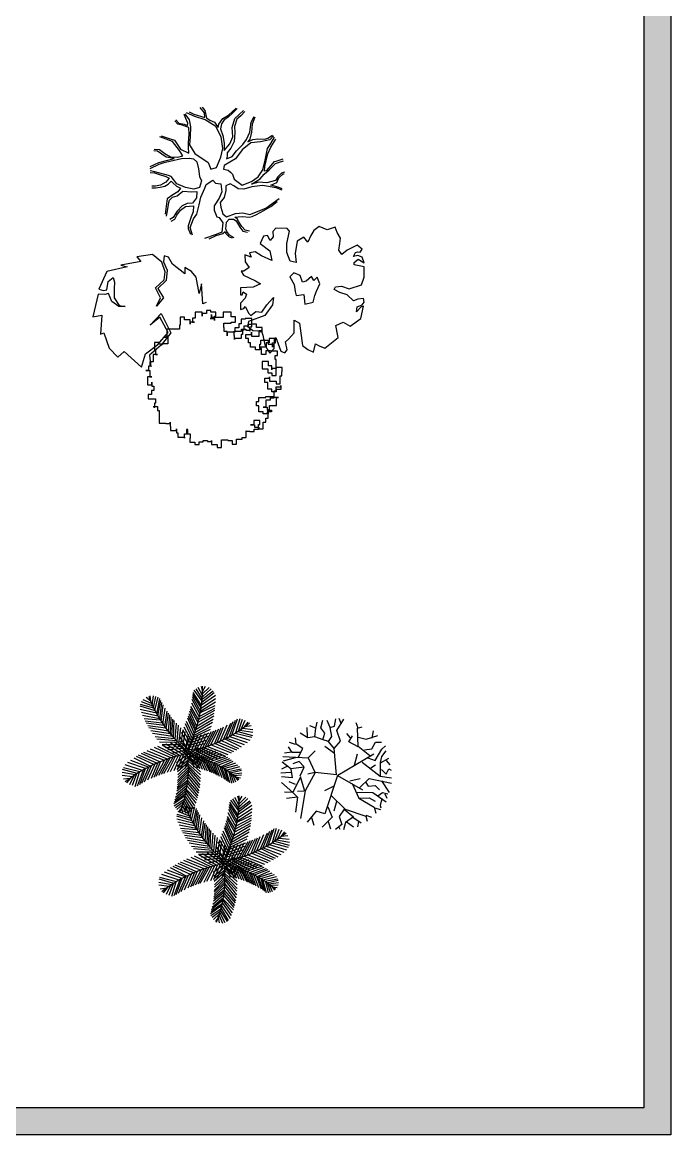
# Model space of a CAD drawing. Header units: inches. Extents: x 78 to 302, y -105 to 74.
# Drawn here: x 277.01 to 300.96, y -84.16 to -43.07 of the extents above; entities that cross this region are included whole.
import ezdxf

# ---------------------------------------------------------------- set-up
doc = ezdxf.new("R2010")
doc.units = ezdxf.units.IN
doc.header["$LTSCALE"] = 0.05
doc.header["$MEASUREMENT"] = 0
doc.layers.get('0').update_dxf_attribs({"color": 62})
doc.layers.add('rayas', color=7, linetype='Continuous')

# ---------------------------------------------------------------- blocks, each defined once
blk = doc.blocks.new('cg_t25')
for p, q in [((-0.0466, 0.0977), (-0.0634, 0.1056)), ((-0.0511, 0.1042), (-0.0598, 0.1113)), ((-0.0517, 0.1047), (-0.0532, 0.1167)), ((-0.0485, 0.1005), (-0.0461, 0.1192)), ((-0.0451, 0.0955), (-0.0408, 0.1196)), ((-0.0426, 0.0917), (-0.0351, 0.1186)), ((-0.0395, 0.0866), (-0.0317, 0.1172)), ((-0.0368, 0.082), (-0.0263, 0.114)), ((-0.0335, 0.0761), (-0.0221, 0.1088)), ((-0.0306, 0.0707), (-0.0182, 0.1035)), ((-0.0405, 0.0882), (-0.0668, 0.0961)), ((-0.0361, 0.0808), (-0.0659, 0.0914)), ((-0.0433, 0.0927), (-0.0649, 0.1007)), ((-0.0337, 0.0766), (-0.0635, 0.0876)), ((-0.0303, 0.0701), (-0.0611, 0.0836)), ((-0.0292, 0.0679), (-0.0141, 0.0975)), ((-0.026, 0.0611), (-0.0112, 0.0929)), ((-0.0234, 0.0554), (-0.0088, 0.089)), ((-0.021, 0.0498), (-0.0058, 0.0837)), ((0.0635, 0.0532), (0.0702, 0.0839)), ((0.0688, 0.0562), (0.0759, 0.086)), ((0.0731, 0.0585), (0.0817, 0.0859)), ((0.078, 0.0609), (0.0849, 0.0853)), ((0.0818, 0.0627), (0.0899, 0.0834)), ((-0.0278, 0.0651), (-0.0584, 0.0788)), ((-0.025, 0.059), (-0.055, 0.0724)), ((-0.0225, 0.0534), (-0.0517, 0.0657)), ((-0.0181, 0.0424), (-0.0034, 0.0792)), ((-0.0157, 0.0357), (-0.0003, 0.0729)), ((-0.0135, 0.0289), (0.0022, 0.0673)), ((0.0256, 0.0261), (0.0317, 0.0633)), ((0.0306, 0.0303), (0.0363, 0.0665)), ((0.0356, 0.0344), (0.0416, 0.0699)), ((0.0414, 0.0387), (0.0456, 0.0722)), ((0.0459, 0.042), (0.0505, 0.0749)), ((0.0506, 0.0452), (0.0542, 0.0768)), ((0.0563, 0.0489), (0.0586, 0.079)), ((0.0587, 0.0504), (0.0646, 0.0817)), ((0.0839, 0.0637), (0.1007, 0.0618)), ((0.0867, 0.065), (0.0938, 0.0806)), ((0.0906, 0.0666), (0.1007, 0.0679)), ((0.0912, 0.0667), (0.0981, 0.0753)), ((-0.0205, 0.0485), (-0.0496, 0.0609)), ((-0.0177, 0.0412), (-0.0479, 0.057)), ((-0.0157, 0.0357), (-0.046, 0.052)), ((-0.0143, 0.0313), (-0.0442, 0.0473)), ((-0.0127, 0.0261), (-0.0429, 0.0433)), ((-0.0119, 0.0235), (0.0054, 0.0594)), ((-0.0104, 0.0181), (0.0076, 0.0534)), ((-0.0092, 0.0134), (0.0101, 0.0456)), ((0.0106, 0.0118), (0.0105, 0.0458)), ((0.0149, 0.0162), (0.0153, 0.0502)), ((0.018, 0.0192), (0.0209, 0.0551)), ((0.0218, 0.0227), (0.0254, 0.0587)), ((0.0488, 0.044), (0.0784, 0.0401)), ((0.0539, 0.0474), (0.0841, 0.0434)), ((0.0582, 0.0501), (0.0884, 0.0459)), ((0.0639, 0.0534), (0.0922, 0.0478)), ((0.0677, 0.0556), (0.0959, 0.0497)), ((0.0747, 0.0592), (0.0988, 0.0528)), ((0.079, 0.0614), (0.0996, 0.0573)), ((-0.0945, 0.0058), (-0.1058, 0.0209)), ((-0.0903, 0.0046), (-0.1025, 0.0234)), ((-0.0834, 0.0029), (-0.0987, 0.0238)), ((-0.0796, 0.002), (-0.0951, 0.0228)), ((-0.0738, 0.0008), (-0.0914, 0.0218)), ((-0.0692, 0), (-0.087, 0.0208)), ((-0.0113, 0.0213), (-0.0407, 0.0364)), ((-0.0098, 0.0158), (-0.0393, 0.031)), ((-0.0086, 0.0109), (-0.0376, 0.0241)), ((-0.0077, 0.0068), (0.012, 0.0387)), ((-0.0066, 0.0016), (0.0139, 0.0303)), ((-0.0057, -0.0033), (0.0153, 0.023)), ((0.0008, 0.001), (-0.0054, 0.0281)), ((0.0042, 0.0049), (0.0005, 0.0352)), ((0.0073, 0.0082), (0.005, 0.0402)), ((0.0202, 0.0213), (0.0502, 0.0189)), ((0.0236, 0.0243), (0.0552, 0.0233)), ((0.0273, 0.0276), (0.0581, 0.0257)), ((0.0306, 0.0303), (0.0617, 0.0286)), ((0.0347, 0.0337), (0.0656, 0.0315)), ((0.0403, 0.038), (0.0687, 0.0337)), ((0.0442, 0.0408), (0.0727, 0.0364)), ((-0.1018, 0.0081), (-0.1159, 0.0018)), ((-0.1058, 0.0096), (-0.1156, 0.008)), ((-0.0971, 0.0066), (-0.115, -0.0024)), ((-0.1053, 0.0093), (-0.1129, 0.0145)), ((-0.0935, 0.0055), (-0.1129, -0.0066)), ((-0.0888, 0.0042), (-0.111, -0.009)), ((-0.0991, 0.0072), (-0.1092, 0.0186)), ((-0.0845, 0.0031), (-0.1072, -0.0125)), ((-0.0792, 0.0019), (-0.1022, -0.0145)), ((-0.0743, 0.0009), (-0.0971, -0.0164)), ((-0.0718, 0.0004), (-0.0915, -0.0183)), ((-0.0638, -0.0008), (-0.0813, 0.0196)), ((-0.0588, -0.0015), (-0.0752, 0.0186)), ((-0.0545, -0.0019), (-0.0709, 0.018)), ((-0.0482, -0.0024), (-0.0675, 0.0177)), ((-0.0434, -0.0027), (-0.0631, 0.0173)), ((-0.0396, -0.0028), (-0.059, 0.017)), ((-0.0351, -0.0029), (-0.0556, 0.0169)), ((-0.031, -0.0029), (-0.0496, 0.0168)), ((-0.0264, -0.0028), (-0.0451, 0.0168)), ((-0.0222, -0.0026), (-0.0393, 0.0171)), ((-0.0075, 0.006), (-0.0363, 0.0181)), ((-0.0063, -0.0001), (-0.0353, 0.0125)), ((-0.0181, -0.0023), (-0.0343, 0.0175)), ((-0.0051, -0.0069), (-0.034, 0.0038)), ((-0.013, -0.0019), (-0.0297, 0.018)), ((-0.0037, 0.006), (-0.025, -0.016)), ((-0.0028, 0.0005), (-0.0234, -0.0261)), ((-0.0075, -0.0012), (-0.0225, 0.019)), ((-0.0047, -0.0089), (0.0167, 0.0129)), ((-0.0034, 0.004), (0.0257, -0.0063)), ((0.0021, 0.0024), (0.0295, -0.0031)), ((0.0028, -0.0015), (0.0264, 0.0136)), ((0.0062, 0.0071), (0.0347, 0.0031)), ((0.0083, -0.0043), (0.0334, 0.0097)), ((0.0101, 0.0112), (0.0381, 0.0069)), ((0.0132, 0.0145), (0.042, 0.011)), ((0.0134, -0.0068), (0.038, 0.0074)), ((0.0165, 0.0177), (0.0466, 0.0155)), ((0.0176, -0.0087), (0.0431, 0.005)), ((0.0218, -0.0105), (0.049, 0.0024)), ((0.0265, -0.0125), (0.0537, 0.0005)), ((-0.0657, -0.0005), (-0.0872, -0.0195)), ((-0.0606, -0.0012), (-0.0836, -0.0205)), ((-0.0557, -0.0018), (-0.0787, -0.0216)), ((-0.0491, -0.0024), (-0.0746, -0.0224)), ((-0.0434, -0.0027), (-0.069, -0.0234)), ((-0.0375, -0.0029), (-0.064, -0.0241)), ((-0.0329, -0.0029), (-0.057, -0.0248)), ((-0.0283, -0.0028), (-0.0519, -0.0251)), ((-0.0244, -0.0027), (-0.0452, -0.0252)), ((-0.0188, -0.0024), (-0.0393, -0.0251)), ((-0.0116, -0.0193), (-0.0345, -0.0282)), ((-0.0105, -0.0155), (-0.0332, -0.0236)), ((-0.0145, -0.002), (-0.0323, -0.0247)), ((-0.0093, -0.0109), (-0.0322, -0.0194)), ((-0.0081, -0.0057), (-0.0309, -0.0127)), ((-0.0104, -0.0016), (-0.0262, -0.0241)), ((-0.0018, -0.0045), (-0.022, -0.0333)), ((-0.0006, -0.0097), (-0.0199, -0.0417)), ((-0.0058, -0.001), (-0.018, -0.0229)), ((0.001, -0.0163), (-0.018, -0.0486)), ((-0.0107, -0.0162), (0.0031, -0.0416)), ((-0.0096, -0.0122), (0.005, -0.0352)), ((-0.0087, -0.0084), (0.0063, -0.0296)), ((-0.0077, -0.0042), (0.0079, -0.0219)), ((-0.0021, -0.0027), (0.027, -0.0151)), ((-0.0008, -0.0088), (0.0281, -0.0206)), ((0.0003, -0.0137), (0.0294, -0.0267)), ((0.0011, -0.0006), (0.0051, -0.0281)), ((0.0016, -0.0186), (0.0312, -0.0335)), ((0.0057, -0.003), (0.0132, -0.0326)), ((0.0098, -0.0051), (0.0192, -0.0357)), ((0.0141, -0.0071), (0.0264, -0.0389)), ((0.0198, -0.0097), (0.0324, -0.0413)), ((0.0238, -0.0114), (0.0394, -0.0438)), ((0.0285, -0.0133), (0.0449, -0.0455)), ((0.0308, -0.0141), (0.0599, -0.0017)), ((0.0333, -0.0151), (0.0525, -0.0476)), ((0.0355, -0.0158), (0.0635, -0.0029)), ((0.0395, -0.0172), (0.0678, -0.0043)), ((0.0395, -0.0172), (0.0579, -0.0488)), ((0.0445, -0.0188), (0.0726, -0.0056)), ((0.0456, -0.0191), (0.0641, -0.0501)), ((0.0513, -0.0208), (0.0763, -0.0066)), ((0.056, -0.022), (0.081, -0.0077)), ((0.0614, -0.0233), (0.0876, -0.009)), ((0.0674, -0.0246), (0.0941, -0.0101)), ((0.0724, -0.0256), (0.099, -0.0107)), ((0.079, -0.0267), (0.1032, -0.0112)), ((0.0833, -0.0273), (0.1074, -0.0116)), ((0.0911, -0.0282), (0.1112, -0.0135)), ((0.0959, -0.0286), (0.1136, -0.0174)), ((-0.0181, -0.0381), (-0.0421, -0.0493)), ((-0.0168, -0.0348), (-0.0406, -0.0458)), ((-0.0154, -0.0308), (-0.0394, -0.0428)), ((-0.0141, -0.0272), (-0.0374, -0.0375)), ((-0.0127, -0.023), (-0.0361, -0.0335)), ((-0.0181, -0.0381), (-0.0078, -0.0674)), ((-0.0161, -0.033), (-0.0056, -0.0632)), ((0.0022, -0.0209), (-0.0154, -0.0564)), ((-0.0146, -0.0289), (-0.0028, -0.0573)), ((-0.0133, -0.0247), (-0.0009, -0.0527)), ((0.0038, -0.0263), (-0.0132, -0.0623)), ((-0.0121, -0.0212), (0.0013, -0.0468)), ((0.0055, -0.0317), (-0.0099, -0.0702)), ((0.0077, -0.0384), (-0.0073, -0.0758)), ((0.0031, -0.0241), (0.0327, -0.0388)), ((0.0046, -0.0289), (0.035, -0.0458)), ((0.0062, -0.0341), (0.0364, -0.0497)), ((0.0077, -0.0384), (0.0381, -0.0544)), ((0.0526, -0.0211), (0.0687, -0.0508)), ((0.058, -0.0225), (0.0742, -0.0516)), ((0.0635, -0.0238), (0.0784, -0.052)), ((0.0702, -0.0252), (0.0832, -0.0524)), ((0.073, -0.0257), (0.0898, -0.0527)), ((0.0785, -0.0266), (0.0959, -0.0528)), ((0.0845, -0.0274), (0.1019, -0.0527)), ((0.0893, -0.028), (0.1072, -0.0505)), ((0.0947, -0.0285), (0.1101, -0.0488)), ((0.0989, -0.0288), (0.114, -0.0452)), ((0.1013, -0.029), (0.1162, -0.0211)), ((0.1044, -0.0291), (0.1166, -0.0412)), ((0.1085, -0.0293), (0.1184, -0.0269)), ((0.1092, -0.0291), (0.1187, -0.0347)), ((-0.0287, -0.0603), (-0.0528, -0.0695)), ((-0.0262, -0.0557), (-0.05, -0.0648)), ((-0.0241, -0.0514), (-0.0472, -0.0597)), ((-0.0223, -0.0477), (-0.0453, -0.0561)), ((-0.0199, -0.0423), (-0.0439, -0.0532)), ((-0.0271, -0.0573), (-0.017, -0.0825)), ((-0.0249, -0.053), (-0.015, -0.0795)), ((-0.0228, -0.0488), (-0.0125, -0.0755)), ((-0.0203, -0.0431), (-0.0105, -0.0722)), ((0.0102, -0.0451), (-0.0042, -0.082)), ((0.0132, -0.0525), (-0.0017, -0.0865)), ((0.0156, -0.0581), (0.0013, -0.0918)), ((0.0098, -0.044), (0.0402, -0.0594)), ((0.0126, -0.0512), (0.0418, -0.0632)), ((0.0147, -0.056), (0.044, -0.068)), ((0.0172, -0.0616), (0.0474, -0.0748)), ((-0.0395, -0.0775), (-0.0601, -0.0825)), ((-0.0357, -0.072), (-0.0592, -0.079)), ((-0.0418, -0.0809), (-0.0588, -0.0862)), ((-0.0338, -0.0689), (-0.0572, -0.0761)), ((-0.0309, -0.064), (-0.0552, -0.0731)), ((-0.0413, -0.0801), (-0.0366, -0.1012)), ((-0.0386, -0.0763), (-0.0339, -0.1003)), ((-0.0363, -0.0729), (-0.0296, -0.098)), ((-0.0335, -0.0685), (-0.0262, -0.0942)), ((-0.0311, -0.0645), (-0.0229, -0.0903)), ((-0.0299, -0.0624), (-0.0195, -0.0858)), ((0.0182, -0.0638), (0.0038, -0.0957)), ((0.0215, -0.0705), (0.0067, -0.1002)), ((0.023, -0.0733), (0.0109, -0.1062)), ((0.0259, -0.0787), (0.0149, -0.1115)), ((0.0201, -0.0677), (0.0508, -0.0811)), ((0.0227, -0.0727), (0.0536, -0.0858)), ((0.0262, -0.0791), (0.056, -0.0898)), ((-0.0446, -0.0846), (-0.0579, -0.09)), ((-0.0484, -0.0895), (-0.0554, -0.0945)), ((-0.0488, -0.0898), (-0.0505, -0.099)), ((-0.0462, -0.0867), (-0.0451, -0.1012)), ((-0.0434, -0.083), (-0.0411, -0.1017)), ((0.0292, -0.0845), (0.0191, -0.1166)), ((0.032, -0.0891), (0.0245, -0.1198)), ((0.0352, -0.0941), (0.028, -0.1211)), ((0.0285, -0.0833), (0.0585, -0.0937)), ((0.033, -0.0907), (0.0594, -0.0983)), ((0.0378, -0.098), (0.0337, -0.1221)), ((0.0359, -0.0952), (0.0576, -0.103)), ((0.0392, -0.1001), (0.0561, -0.1078)), ((0.0412, -0.1029), (0.039, -0.1217)), ((0.0439, -0.1066), (0.0526, -0.1135)), ((0.0444, -0.1071), (0.046, -0.1191))]:
    blk.add_line(p, q)
for centre, radius, start, end in [((-0.2644, -0.0493), 0.2628, 8.5439, 38.2906), ((0.1829, -0.1538), 0.2389, 110.1895, 139.9362), ((-0.034, 0.2122), 0.2151, 248.0996, 277.8463), ((0.2555, 0.0492), 0.2628, 189.1509, 218.8976), ((-0.2064, 0.0381), 0.2031, 318.5391, 348.2858), ((0.1148, 0.2096), 0.2389, 241.292, 271.0387)]:
    blk.add_arc(centre, radius, start, end)
blk = doc.blocks.new('shrub4')
for p, q in [((-0.0332, 0.0832), (-0.0148, 0.1043)), ((-0.0063, 0.0841), (-0.0042, 0.1043)), ((0.0035, 0.0865), (0.0021, 0.1052)), ((0.0148, 0.0941), (0.0099, 0.1043)), ((-0.0423, 0.0747), (-0.0445, 0.095)), ((-0.0332, 0.0832), (-0.0423, 0.0747)), ((-0.0332, 0.0832), (-0.0325, 0.0984)), ((-0.0042, 0.0687), (-0.0332, 0.0832)), ((-0.0184, 0.078), (-0.0134, 0.09)), ((0.0099, 0.0865), (-0.0063, 0.0841)), ((0.0106, 0.0865), (0.0227, 0.1026)), ((0.0134, 0.0619), (0.0106, 0.0865)), ((0.0241, 0.0713), (0.0198, 0.0832)), ((0.0304, 0.0789), (0.0247, 0.101)), ((0.0297, 0.0543), (0.0325, 0.1018)), ((0.041, 0.0848), (0.0395, 0.0984)), ((0.0403, 0.0841), (0.0509, 0.0908)), ((0.0403, 0.0696), (0.0403, 0.0841)), ((0.0551, 0.078), (0.0587, 0.0891)), ((-0.0304, 0.0602), (-0.0812, 0.0687)), ((-0.0423, 0.0747), (-0.0699, 0.078)), ((-0.0311, 0.0619), (-0.0318, 0.0747)), ((-0.0311, 0.0611), (-0.0042, 0.0687)), ((-0.0028, 0.0696), (0.0134, 0.0619)), ((0.0148, 0.0628), (0.0241, 0.0713)), ((0.0312, 0.073), (0.048, 0.0645)), ((0.048, 0.0645), (0.0559, 0.0772)), ((0.0559, 0.0772), (0.0678, 0.078)), ((0.0678, 0.0552), (0.0763, 0.0696)), ((-0.0798, 0.0484), (-0.0939, 0.0441)), ((-0.0678, 0.0398), (-0.0883, 0.0569)), ((0.0035, 0.0416), (-0.0304, 0.0602)), ((-0.0008, 0.0024), (0.0035, 0.0416)), ((0.0035, 0.0424), (0.0007, 0.0552)), ((0.0035, 0.0416), (0.0297, 0.0543)), ((0.0297, 0.0552), (0.0438, 0.0416)), ((0.0636, 0.0272), (0.0693, 0.0424)), ((0.0693, 0.0433), (0.0678, 0.0552)), ((0.0686, 0.056), (0.0869, 0.0569)), ((0.0693, 0.0424), (0.0855, 0.0407)), ((0.0855, 0.0407), (0.0897, 0.0518)), ((-0.0791, 0.0102), (-0.0975, 0.0289)), ((-0.0021, 0.0009), (-0.0728, 0.0237)), ((-0.0727, 0.0237), (-0.0678, 0.0398)), ((-0.0219, 0.0076), (-0.0304, 0.0246)), ((0.0389, 0.0059), (0.0516, 0.0237)), ((0.0608, 0.017), (0.0636, 0.0272)), ((0.0636, 0.028), (0.0763, 0.0237)), ((0.0763, 0.0237), (0.0862, 0.0314)), ((0.0855, 0.0407), (0.0962, 0.0382)), ((0.0862, 0.0314), (0.1004, 0.028)), ((-0.0925, -0.0076), (-0.1018, 0.0043)), ((-0.0869, 0.0178), (-0.1004, 0.0137)), ((-0.0601, 0.0187), (-0.0791, 0.0102)), ((-0.0502, 0.0026), (-0.0678, 0.0076)), ((-0.0395, 0.0119), (-0.0643, -0.0135)), ((-0.0021, 0.0009), (-0.0283, -0.0458)), ((-0.0014, 0), (0.038, -0.0666)), ((-0.0008, 0.0024), (0.048, 0.0068)), ((0.048, 0.0068), (0.0608, 0.017)), ((0.048, 0.0068), (0.0615, -0.005)), ((0.0608, 0.017), (0.0699, 0.0111)), ((0.0615, -0.005), (0.0812, 0.0017)), ((0.0699, 0.0111), (0.0869, 0.0144)), ((0.0812, 0.0017), (0.1018, -0.011)), ((0.0869, 0.0144), (0.0996, 0.0196)), ((0.0869, 0.0144), (0.0891, 0.0059)), ((0.0891, 0.0059), (0.1025, 0.0035)), ((-0.089, -0.0144), (-0.1024, -0.0102)), ((-0.0975, -0.0017), (-0.101, -0.0034)), ((-0.0869, -0.0152), (-0.0968, -0.0288)), ((-0.0777, -0.0025), (-0.0925, -0.0076)), ((-0.0784, -0.0288), (-0.089, -0.0144)), ((-0.065, -0.0126), (-0.0784, -0.0288)), ((-0.0643, -0.0119), (-0.0777, -0.0025)), ((-0.0643, -0.0135), (-0.077, -0.0517)), ((0.0509, -0.0373), (0.0601, -0.0204)), ((0.0601, -0.0204), (0.0713, -0.0271)), ((0.0678, -0.0237), (0.0755, -0.0169)), ((0.094, -0.0059), (0.1032, -0.0025)), ((-0.0869, -0.0382), (-0.0968, -0.0365)), ((-0.0791, -0.028), (-0.0897, -0.0432)), ((-0.0438, -0.0389), (-0.0607, -0.0669)), ((-0.017, -0.0263), (-0.0438, -0.0389)), ((-0.0438, -0.0389), (-0.0431, -0.0576)), ((-0.0325, -0.0339), (-0.0332, -0.0645)), ((-0.0247, -0.0398), (-0.0077, -0.0576)), ((-0.012, -0.022), (-0.0077, -0.0415)), ((0.017, -0.0306), (0.0381, -0.0365)), ((0.0346, -0.0593), (0.0516, -0.0373)), ((0.0516, -0.0373), (0.0855, -0.0365)), ((0.0686, -0.0373), (0.065, -0.0526)), ((0.0855, -0.0373), (0.0954, -0.0339)), ((0.0855, -0.0365), (0.0877, -0.0449)), ((-0.077, -0.0517), (-0.0862, -0.0543)), ((-0.0755, -0.0517), (-0.0791, -0.0619)), ((-0.0431, -0.0576), (-0.0494, -0.0687)), ((-0.0148, -0.0517), (-0.0219, -0.056)), ((-0.0219, -0.056), (-0.0205, -0.0687)), ((-0.0077, -0.0576), (-0.0162, -0.0992)), ((0.0227, -0.0449), (-0.0035, -0.078)), ((0.012, -0.061), (0.0177, -0.0695)), ((0.0304, -0.0551), (0.0255, -0.0687)), ((0.0452, -0.0491), (0.0474, -0.0627)), ((0.065, -0.0526), (0.0721, -0.0738)), ((-0.0607, -0.0669), (-0.0713, -0.0704)), ((-0.0615, -0.0678), (-0.065, -0.0788)), ((-0.0572, -0.078), (-0.0615, -0.0797)), ((-0.0445, -0.0814), (-0.0572, -0.078)), ((-0.0332, -0.0645), (-0.0508, -0.089)), ((-0.0395, -0.0738), (-0.0332, -0.0823)), ((-0.012, -0.0806), (-0.0332, -0.0949)), ((-0.0205, -0.0687), (-0.0283, -0.0771)), ((-0.0035, -0.078), (-0.0063, -0.0992)), ((-0.0028, -0.0788), (0.0212, -0.0788)), ((0.0092, -0.0806), (0.0007, -0.089)), ((0.0212, -0.0788), (0.0297, -0.0941)), ((0.0219, -0.0788), (0.0332, -0.0814)), ((0.0255, -0.0687), (0.0466, -0.0814)), ((0.0332, -0.0814), (0.0438, -0.089)), ((0.0466, -0.0814), (0.053, -0.0882)), ((0.0474, -0.0627), (0.0594, -0.0695)), ((0.0594, -0.0695), (0.0594, -0.0806)), ((0.0672, -0.0636), (0.0806, -0.0661)), ((-0.036, -0.0865), (-0.0438, -0.0908)), ((-0.0332, -0.0823), (-0.036, -0.0924)), ((0.0007, -0.089), (0.0106, -0.0941)), ((0.0106, -0.0941), (0.0078, -0.0984)), ((0.0255, -0.089), (0.0177, -0.0958))]:
    blk.add_line(p, q)
blk = doc.blocks.new('cg_t10')
for points in [[(0.0077, 0.1239), (0.0153, 0.1074), (0.0186, 0.0982), (0.021, 0.0875), (0.0262, 0.066), (0.0267, 0.0513), (0.0253, 0.0441), (0.02, 0.0375), (0.0067, 0.0344), (-0.0071, 0.0329), (-0.0152, 0.0288), (-0.0276, 0.0329), (-0.0304, 0.0431), (-0.0276, 0.0589), (-0.0209, 0.0747), (-0.0076, 0.0854), (-0.0052, 0.09), (0.0015, 0.1155), (0.0029, 0.1242)], [(0, 0.1242), (-0.0004, 0.116), (-0.0028, 0.1084), (-0.0071, 0.0951), (-0.0104, 0.089), (-0.0176, 0.0951), (-0.0233, 0.1048), (-0.0252, 0.114), (-0.0252, 0.1206)], [(0.011, 0.1237), (0.0186, 0.1079), (0.0258, 0.0798), (0.0286, 0.0941), (0.0396, 0.1104), (0.04, 0.117)], [(-0.028, 0.1206), (-0.0285, 0.114), (-0.0271, 0.1053), (-0.0252, 0.0971), (-0.0214, 0.0905), (-0.0161, 0.0854), (-0.019, 0.0818), (-0.0252, 0.0752), (-0.029, 0.0676), (-0.0357, 0.0727), (-0.0414, 0.0818), (-0.0485, 0.0926), (-0.0623, 0.0941), (-0.0766, 0.0961)], [(0.0429, 0.1165), (0.0424, 0.1068), (0.0353, 0.0971), (0.0291, 0.0864), (0.0286, 0.0727), (0.031, 0.0635), (0.0405, 0.0696), (0.0576, 0.0824), (0.0657, 0.1058)], [(0.0676, 0.1033), (0.0614, 0.0854), (0.0595, 0.0788), (0.0434, 0.0676), (0.0358, 0.0528), (0.0467, 0.0533), (0.0548, 0.0533), (0.071, 0.0518), (0.0833, 0.0528), (0.0872, 0.065), (0.0891, 0.0727), (0.0957, 0.0783)], [(-0.0899, 0.0854), (-0.0861, 0.0783), (-0.0785, 0.0747), (-0.0695, 0.0676), (-0.0628, 0.0589), (-0.0614, 0.0441), (-0.0723, 0.0446), (-0.0818, 0.0482), (-0.0909, 0.0513), (-0.0985, 0.0538), (-0.1032, 0.0538), (-0.1137, 0.0497)], [(-0.0804, 0.0936), (-0.0671, 0.0915), (-0.0556, 0.0895), (-0.0509, 0.0885), (-0.0456, 0.0824), (-0.0428, 0.0742), (-0.0347, 0.0635), (-0.0357, 0.0472), (-0.0352, 0.0375), (-0.0466, 0.0385), (-0.0566, 0.0456), (-0.0571, 0.0558), (-0.0614, 0.0645), (-0.0714, 0.0742), (-0.0828, 0.0813), (-0.0866, 0.0875)], [(0.0971, 0.0767), (0.091, 0.0711), (0.0895, 0.0609), (0.0867, 0.0548), (0.0914, 0.0543), (0.0952, 0.0564), (0.1071, 0.0614)], [(-0.1155, 0.0457), (-0.1013, 0.0502), (-0.0856, 0.0441), (-0.0766, 0.038), (-0.0599, 0.0334), (-0.0456, 0.0303), (-0.029, 0.0232), (-0.0223, 0.0207), (-0.0142, 0.0084), (-0.0199, 0.0033), (-0.0209, -0.0069), (-0.0209, -0.0069), (-0.0357, -0.0084), (-0.0471, -0.0033), (-0.0614, 0.0059), (-0.0695, 0.0059), (-0.0818, 0.0008), (-0.0833, -0.0038), (-0.0928, -0.01), (-0.1104, -0.0084), (-0.1142, 0.0023), (-0.122, 0.0234)], [(0.1087, 0.06), (0.0971, 0.0518), (0.0843, 0.0492), (0.0657, 0.0502), (0.0514, 0.0513), (0.0353, 0.0416), (0.0186, 0.0166), (0.0062, 0.012), (0.0091, 0.0013), (0.0281, -0.0069), (0.0443, -0.01), (0.0657, -0.0074), (0.0853, 0.0028), (0.0976, 0.0222), (0.1033, 0.0416), (0.1105, 0.0566)], [(0.1119, 0.0518), (0.1076, 0.0431), (0.1014, 0.0227), (0.11, 0.0237), (0.12, 0.0314)], [(0.1205, 0.0278), (0.1143, 0.0227), (0.1038, 0.0207), (0.101, 0.0196), (0.0967, 0.0135), (0.0929, 0.0048), (0.0833, -0.0018), (0.0891, -0.0028), (0.0995, -0.01), (0.1057, -0.0207), (0.1191, -0.0349)], [(-0.1223, 0.015), (-0.1161, 0.0023), (-0.1128, -0.0105), (-0.109, -0.0145), (-0.1123, -0.0161), (-0.1185, -0.0222), (-0.1204, -0.0273)], [(-0.1204, -0.0314), (-0.1156, -0.0227), (-0.109, -0.0176), (-0.1042, -0.0161), (-0.0918, -0.0171), (-0.0861, -0.0222), (-0.0861, -0.0298), (-0.0894, -0.0349), (-0.1009, -0.0416), (-0.1085, -0.0472), (-0.1099, -0.0559)], [(-0.0327, -0.1198), (-0.0285, -0.1089), (-0.0242, -0.0834), (-0.0266, -0.064), (-0.0309, -0.0492), (-0.0299, -0.0385), (-0.0247, -0.0303), (-0.0209, -0.0237), (-0.0247, -0.0161), (-0.0333, -0.0161), (-0.0461, -0.0125), (-0.0556, -0.0054), (-0.0642, -0.0064), (-0.0761, -0.0105), (-0.0818, -0.0171), (-0.0756, -0.0339), (-0.0747, -0.0472), (-0.0775, -0.0604), (-0.0656, -0.0895), (-0.0482, -0.1145)], [(0.0677, -0.1041), (0.0605, -0.0972), (0.0567, -0.0798), (0.0548, -0.062), (0.0419, -0.0457), (0.0253, -0.0334), (0.0129, -0.013), (0.0062, -0.0115), (0.0043, -0.0202), (0.0005, -0.0247), (-0.0028, -0.0283), (-0.0123, -0.0314), (-0.0233, -0.0462), (-0.0166, -0.063), (-0.008, -0.0757), (0.0048, -0.0839), (0.0229, -0.0885), (0.0443, -0.0926), (0.0538, -0.0992), (0.0651, -0.1058)], [(0.1129, -0.0507), (0.1048, -0.0436), (0.0986, -0.036), (0.0853, -0.0319), (0.0738, -0.0324), (0.0576, -0.0314), (0.0448, -0.0253), (0.0362, -0.0186), (0.03, -0.0181), (0.0253, -0.0171), (0.0296, -0.0273), (0.04, -0.0354), (0.0519, -0.0472), (0.061, -0.0543), (0.0743, -0.0604), (0.0929, -0.0625), (0.1038, -0.0681)], [(0.1181, -0.0365), (0.111, -0.0293), (0.1019, -0.0196), (0.0971, -0.0125), (0.09, -0.0079), (0.0805, -0.0059), (0.0686, -0.01), (0.0543, -0.013), (0.041, -0.0125), (0.0529, -0.0232), (0.0662, -0.0288), (0.0829, -0.0278), (0.0995, -0.0324), (0.1143, -0.0487)], [(-0.1085, -0.0594), (-0.1066, -0.0513), (-0.0999, -0.0451), (-0.0913, -0.04), (-0.0852, -0.037), (-0.0823, -0.0324), (-0.0818, -0.0385), (-0.0814, -0.0472), (-0.0823, -0.0589), (-0.0814, -0.0645), (-0.0775, -0.0727), (-0.0704, -0.0859), (-0.0628, -0.0987), (-0.0537, -0.1109)], [(0.1024, -0.0696), (0.0891, -0.0645), (0.0748, -0.063), (0.0619, -0.0599), (0.0567, -0.0564), (0.061, -0.066), (0.0624, -0.0752), (0.0619, -0.088), (0.0634, -0.0936), (0.0691, -0.1023)], [(0.001, -0.1242), (-0.0014, -0.1186), (-0.008, -0.112), (-0.0147, -0.1074), (-0.019, -0.0916), (-0.018, -0.0768), (-0.0214, -0.063), (-0.0119, -0.0793), (-0.0028, -0.0864), (0.0048, -0.0961), (0.0167, -0.1074), (0.0219, -0.1221)], [(-0.0299, -0.1196), (-0.0271, -0.1125), (-0.0233, -0.0992), (-0.0185, -0.1099), (-0.0099, -0.1135), (-0.0023, -0.1216), (-0.0023, -0.1237)], [(0.0248, -0.1211), (0.0205, -0.1079), (0.0196, -0.1043), (0.0129, -0.0992), (0.0029, -0.0905), (0.0024, -0.087), (0.011, -0.088), (0.0343, -0.0936), (0.0467, -0.0987), (0.0614, -0.1079)]]:
    blk.add_lwpolyline(points)
blk = doc.blocks.new('cg_t33')
for p, q in [((-0.0296, 0.1052), (-0.0427, 0.0982)), ((-0.0239, 0.1137), (-0.0353, 0.1137)), ((-0.0353, 0.1137), (-0.0336, 0.1076)), ((-0.0336, 0.1076), (-0.0296, 0.1052)), ((-0.0143, 0.1052), (-0.0239, 0.1137)), ((-0.0069, 0.1024), (-0.0143, 0.1052)), ((0.0045, 0.1137), (-0.0086, 0.1137)), ((-0.0086, 0.1137), (-0.0086, 0.1109)), ((-0.0086, 0.1109), (-0.0025, 0.1085)), ((-0.0025, 0.1085), (-0.0069, 0.1024)), ((0.0058, 0.0902), (0.0045, 0.1137)), ((0.0281, 0.108), (0.0176, 0.086)), ((0.0351, 0.1123), (0.0281, 0.108)), ((0.0355, 0.1076), (0.0351, 0.1123)), ((0.0421, 0.0977), (0.0355, 0.1076)), ((0.0526, 0.1052), (0.0421, 0.0977)), ((0.0657, 0.1057), (0.0526, 0.1052)), ((0.0613, 0.094), (0.0657, 0.1057)), ((-0.0742, 0.0912), (-0.0747, 0.0828)), ((-0.0747, 0.0828), (-0.0733, 0.0753)), ((-0.0659, 0.1006), (-0.0742, 0.0912)), ((-0.0576, 0.0991), (-0.0659, 0.1006)), ((-0.0467, 0.0687), (-0.0576, 0.0991)), ((-0.0427, 0.0982), (-0.0462, 0.0949)), ((-0.0462, 0.0949), (-0.0392, 0.0851)), ((-0.0392, 0.0851), (-0.0406, 0.0743)), ((0.0119, 0.0767), (0.0058, 0.0902)), ((0.0176, 0.086), (0.0119, 0.0767)), ((0.0692, 0.0968), (0.0613, 0.094)), ((0.0639, 0.0748), (0.0709, 0.0865)), ((0.0709, 0.0865), (0.0692, 0.0968)), ((-0.1105, 0.0635), (-0.1162, 0.0593)), ((-0.1004, 0.0687), (-0.1105, 0.0635)), ((-0.083, 0.0724), (-0.1004, 0.0687)), ((-0.0733, 0.0753), (-0.083, 0.0724)), ((-0.027, 0.0547), (-0.0467, 0.0687)), ((-0.0406, 0.0743), (-0.027, 0.065)), ((-0.027, 0.065), (-0.013, 0.0528)), ((0.0552, 0.0561), (0.0639, 0.0748)), ((0.0867, 0.0776), (0.0731, 0.0598)), ((0.1002, 0.0715), (0.0867, 0.0776)), ((0.0919, 0.0589), (0.1011, 0.064)), ((0.1011, 0.064), (0.1002, 0.0715)), ((-0.1162, 0.0593), (-0.1074, 0.0514)), ((-0.0991, 0.0439), (-0.1122, 0.0392)), ((-0.1074, 0.0514), (-0.0904, 0.0509)), ((-0.0873, 0.0486), (-0.0991, 0.0439)), ((-0.0904, 0.0509), (-0.0873, 0.0486)), ((-0.013, 0.0528), (-0.027, 0.0547)), ((0.0731, 0.0598), (0.0552, 0.0561)), ((0.0989, 0.0532), (0.0919, 0.0589)), ((0.1089, 0.0537), (0.0989, 0.0532)), ((0.1146, 0.0486), (0.1089, 0.0537)), ((0.1142, 0.0275), (0.1146, 0.0486)), ((-0.1122, 0.0392), (-0.1153, 0.0317)), ((-0.1153, 0.0317), (-0.1101, 0.0275)), ((-0.1101, 0.0275), (-0.0948, 0.0308)), ((-0.0948, 0.0308), (-0.0895, 0.0247)), ((-0.0895, 0.0247), (-0.0786, 0.0148)), ((0.025, 0.0228), (0.0106, 0.0148)), ((0.0324, 0.0153), (0.025, 0.0228)), ((0.0517, 0.0111), (0.0539, 0.0219)), ((0.0539, 0.0219), (0.07, 0.0284)), ((0.07, 0.0284), (0.0862, 0.0284)), ((0.0862, 0.0284), (0.1094, 0.0233)), ((0.1094, 0.0233), (0.1142, 0.0275)), ((-0.0607, 0.0045), (-0.1018, -0.0006)), ((-0.0786, 0.0148), (-0.055, 0.0144)), ((-0.055, 0.0144), (-0.0607, 0.0045)), ((-0.0021, 0.0125), (-0.0095, 0.0106)), ((-0.0095, 0.0106), (-0.0078, -0.003)), ((0.0106, 0.0148), (-0.0021, 0.0125)), ((0.015, -0.0006), (0.0272, 0.0036)), ((0.0272, 0.0036), (0.0324, 0.0153)), ((0.0683, 0.0125), (0.0517, 0.0111)), ((0.091, 0.0092), (0.0683, 0.0125)), ((0.098, -0.0034), (0.091, 0.0092)), ((-0.1092, -0.0105), (-0.1144, -0.0212)), ((-0.1018, -0.0006), (-0.1092, -0.0105)), ((-0.0078, -0.003), (-0.0253, -0.0053)), ((-0.0253, -0.0053), (-0.0218, -0.0203)), ((-0.0218, -0.0203), (-0.0095, -0.0236)), ((0.0171, -0.0076), (0.015, -0.0006)), ((0.0255, -0.0175), (0.0171, -0.0076)), ((0.018, -0.0217), (0.0255, -0.0175)), ((0.0888, -0.0105), (0.098, -0.0034)), ((0.1015, -0.0161), (0.0888, -0.0105)), ((0.1103, -0.0217), (0.1015, -0.0161)), ((-0.1144, -0.0212), (-0.0991, -0.025)), ((-0.1022, -0.0315), (-0.1066, -0.0423)), ((-0.0991, -0.025), (-0.1022, -0.0315)), ((-0.0095, -0.0236), (-0.0017, -0.0268)), ((-0.0017, -0.0268), (0.0123, -0.0329)), ((0.0123, -0.0329), (0.0246, -0.0278)), ((0.0246, -0.0278), (0.018, -0.0217)), ((0.1177, -0.0315), (0.1103, -0.0217)), ((0.1116, -0.0465), (0.1177, -0.0315)), ((-0.1066, -0.0423), (-0.0873, -0.0667)), ((-0.0043, -0.0695), (0.0018, -0.0592)), ((0.0018, -0.0592), (0.0062, -0.062)), ((0.1068, -0.0648), (0.1168, -0.061)), ((0.1168, -0.061), (0.1116, -0.0465)), ((-0.0873, -0.0667), (-0.0838, -0.0662)), ((-0.0838, -0.0662), (-0.065, -0.0624)), ((-0.0585, -0.0756), (-0.0663, -0.0887)), ((-0.065, -0.0624), (-0.0585, -0.0756)), ((-0.0086, -0.083), (-0.0043, -0.0695)), ((0.008, -0.0727), (0.0027, -0.0868)), ((0.0062, -0.062), (0.008, -0.0727)), ((0.0661, -0.0732), (0.0744, -0.0681)), ((0.074, -0.0835), (0.0661, -0.0732)), ((0.0744, -0.0681), (0.0862, -0.0695)), ((0.0862, -0.0695), (0.0963, -0.0709)), ((0.0963, -0.0709), (0.1068, -0.0648)), ((-0.0663, -0.0887), (-0.0519, -0.1083)), ((-0.0305, -0.1093), (-0.0397, -0.1004)), ((-0.0397, -0.1004), (-0.0305, -0.1018)), ((-0.0305, -0.1018), (-0.027, -0.1112)), ((-0.0196, -0.0948), (-0.0086, -0.083)), ((-0.0165, -0.1032), (-0.0196, -0.0948)), ((0.0027, -0.0868), (0.0102, -0.1097)), ((0.0434, -0.1144), (0.0473, -0.0962)), ((0.0473, -0.0962), (0.0512, -0.0962)), ((0.0512, -0.0962), (0.0574, -0.1037)), ((0.0613, -0.1107), (0.0644, -0.1027)), ((0.0644, -0.1027), (0.0622, -0.0948)), ((0.0622, -0.0948), (0.07, -0.0985)), ((0.07, -0.0985), (0.0709, -0.1027)), ((0.0709, -0.1027), (0.0705, -0.1074)), ((0.0832, -0.1018), (0.074, -0.0835)), ((0.0762, -0.1112), (0.0832, -0.1018)), ((-0.0519, -0.1083), (-0.0292, -0.1135)), ((-0.0292, -0.1135), (-0.0305, -0.1093)), ((-0.027, -0.1112), (-0.0218, -0.1144)), ((-0.0218, -0.1144), (-0.0148, -0.1135)), ((-0.0148, -0.1135), (-0.0165, -0.1032)), ((0.0102, -0.1097), (0.0241, -0.1144)), ((0.0241, -0.1144), (0.0434, -0.1144)), ((0.0574, -0.1037), (0.0508, -0.1144)), ((0.0508, -0.1144), (0.0613, -0.1107)), ((0.0705, -0.1074), (0.0762, -0.1112))]:
    blk.add_line(p, q)

msp = doc.modelspace()

# ---------------------------------------------------------------- hatches: boundary and pattern name
at = {"layer": 'rayas'}
msp.add_hatch(color=256, dxfattribs=at).paths.add_polyline_path([(188.02561, -83.1619), (96.68833, -83.1619), (96.68833, 55.88831), (299.96289, 55.88831), (299.96289, -83.1619), (208.62561, -83.1619), (208.62561, -84.1619), (300.96289, -84.1619), (300.96289, 56.88831), (95.68833, 56.88831), (95.68833, -84.1619), (188.02561, -84.1619)])

# ---------------------------------------------------------------- linework, layer by layer
for p, q in [((281.81727, -51.64775), (281.23996, -51.73877)), ((281.23996, -51.73877), (281.39599, -51.9078)), ((282.16054, -51.92947), (281.81727, -51.64775)), ((282.25416, -51.69976), (282.22295, -51.9208)), ((282.41019, -51.75177), (282.25416, -51.69976)), ((282.56622, -52.00748), (282.41019, -51.75177)), ((280.88628, -52.1115), (280.13733, -52.28053)), ((281.39599, -51.9078), (280.65224, -52.04649)), ((280.65224, -52.04649), (280.88628, -52.1115)), ((280.65224, -52.04649), (280.65224, -52.04649)), ((282.28537, -52.29354), (282.16054, -51.92947)), ((282.22295, -51.9208), (282.36338, -52.22852)), ((283.01351, -52.35855), (282.56622, -52.00748)), ((283.01351, -52.12451), (283.01351, -52.35855)), ((283.26317, -52.28053), (283.01351, -52.12451)), ((280.13733, -52.28053), (279.84087, -52.93065)), ((280.18414, -52.6446), (280.37138, -52.50157)), ((280.37138, -52.50157), (280.41819, -52.6706)), ((281.92649, -52.87864), (282.25416, -52.57959)), ((282.25416, -52.57959), (282.28537, -52.29354)), ((282.36338, -52.22852), (282.33218, -52.60559)), ((283.4348, -52.48857), (283.26317, -52.28053)), ((283.54402, -53.08668), (283.4348, -52.48857)), ((279.84087, -52.93065), (280.01251, -52.98266)), ((280.01251, -52.98266), (280.13733, -52.95666)), ((280.13733, -52.95666), (280.18414, -52.6446)), ((280.41819, -52.6706), (280.40259, -52.91765)), ((280.40259, -52.91765), (280.40259, -53.25571)), ((282.11373, -53.25571), (281.92649, -52.87864)), ((282.33218, -52.60559), (282.02011, -52.90465)), ((282.02011, -52.90465), (282.22295, -53.25571)), ((283.63764, -52.73562), (283.54402, -53.08668)), ((283.68445, -53.47242), (283.63764, -52.73562)), ((279.80967, -53.11268), (279.62243, -53.9535)), ((280.05932, -53.12569), (279.80967, -53.11268)), ((280.19974, -53.08668), (280.05932, -53.12569)), ((280.32457, -53.38573), (280.19974, -53.08668)), ((280.57422, -53.57643), (280.32457, -53.38573)), ((280.40259, -53.25571), (280.58982, -53.53743)), ((281.9733, -53.56343), (282.11373, -53.25571)), ((282.22295, -53.25571), (281.9733, -53.56343)), ((280.80827, -53.57643), (280.57422, -53.57643)), ((280.58982, -53.53743), (280.80827, -53.57643)), ((281.73926, -54.26556), (282.14494, -53.82348)), ((282.14494, -53.82348), (282.50381, -54.53861)), ((283.40136, -53.7747), (283.40136, -53.99851)), ((283.6605, -53.7747), (283.40136, -53.7747)), ((283.6605, -53.92977), (283.6605, -53.7747)), ((283.6605, -53.82586), (283.6605, -53.92977)), ((283.81567, -53.82586), (283.6605, -53.82586)), ((283.80928, -53.42041), (283.68445, -53.47242)), ((283.81567, -53.72355), (283.81567, -53.82586)), ((283.97084, -53.72355), (283.81567, -53.72355)), ((283.97084, -53.7747), (283.97084, -53.72355)), ((284.1612, -53.7747), (283.97084, -53.7747)), ((284.1612, -53.92977), (284.1612, -53.7747)), ((284.43635, -53.7747), (284.43635, -53.98092)), ((284.73069, -53.7747), (284.43635, -53.7747)), ((284.73069, -53.94735), (284.73069, -53.7747)), ((279.62243, -53.9535), (279.95009, -53.88849)), ((279.95009, -53.88849), (279.90328, -54.59062)), ((282.09813, -53.9665), (281.73926, -54.26556)), ((282.39459, -54.52561), (282.09813, -53.9665)), ((282.84947, -53.96494), (282.84947, -54.25748)), ((283.00464, -53.96494), (282.84947, -53.96494)), ((283.00464, -54.06725), (283.00464, -53.96494)), ((283.21259, -54.06725), (283.00464, -54.06725)), ((283.21259, -54.22391), (283.21259, -54.06725)), ((283.36776, -54.15357), (283.21259, -54.15357)), ((283.21259, -54.15357), (283.21259, -54.22391)), ((283.40136, -53.99851), (283.29738, -53.99851)), ((283.29738, -53.99851), (283.29738, -54.15357)), ((283.29738, -54.15357), (283.36776, -54.15357)), ((283.95324, -54.01609), (284.10841, -54.01609)), ((284.00603, -54.01609), (283.95324, -54.01609)), ((284.00603, -53.86103), (284.00603, -54.01609)), ((284.00603, -53.98092), (284.00603, -53.86103)), ((284.1612, -53.98092), (284.00603, -53.98092)), ((284.10841, -53.92977), (284.1612, -53.92977)), ((284.10841, -54.08483), (284.10841, -53.92977)), ((284.10841, -54.01609), (284.10841, -54.08483)), ((284.1612, -53.98092), (284.1612, -53.98092)), ((284.43635, -53.98092), (284.1612, -53.98092)), ((284.45394, -54.18874), (284.73069, -54.18874)), ((284.45394, -54.34381), (284.45394, -54.18874)), ((284.88586, -53.94735), (284.73069, -53.94735)), ((284.73069, -54.18874), (284.73069, -54.15357)), ((284.73069, -54.15357), (284.88586, -54.15357)), ((284.88586, -53.94735), (284.88586, -53.94735)), ((284.88586, -54.15357), (284.88586, -53.94735)), ((285.00583, -54.20633), (285.00583, -54.36139)), ((285.09221, -54.20633), (285.00583, -54.20633)), ((285.09221, -54.03368), (285.09221, -54.20633)), ((285.24738, -54.03368), (285.09221, -54.03368)), ((285.24738, -54.01609), (285.24738, -54.03368)), ((285.48893, -54.01609), (285.24738, -54.01609)), ((285.48893, -54.17116), (285.48893, -54.01609)), ((285.48893, -54.17116), (285.48893, -54.17116)), ((285.48893, -54.32622), (285.48893, -54.17116)), ((285.50653, -54.22391), (285.50653, -54.2399)), ((285.6617, -54.22391), (285.50653, -54.22391)), ((285.6617, -54.34381), (285.6617, -54.22391)), ((279.90328, -54.59062), (280.02811, -54.53861)), ((280.02811, -54.53861), (280.21535, -55.10638)), ((282.02011, -54.97635), (282.39459, -54.52561)), ((282.50381, -54.53861), (282.14494, -55.00236)), ((282.34877, -54.41255), (282.34877, -54.70669)), ((282.50394, -54.41255), (282.34877, -54.41255)), ((282.50394, -54.41255), (282.50394, -54.41255)), ((282.65911, -54.41255), (282.50394, -54.41255)), ((282.81427, -54.41255), (282.65911, -54.41255)), ((282.65911, -54.41255), (282.65911, -54.41255)), ((282.81427, -54.25748), (282.81427, -54.41255)), ((282.84947, -54.25748), (282.81427, -54.25748)), ((282.81427, -54.41255), (282.81427, -54.41255)), ((284.47154, -54.34381), (284.45394, -54.34381)), ((284.47154, -54.49887), (284.47154, -54.34381)), ((284.57552, -54.49887), (284.47154, -54.49887)), ((284.57552, -54.65394), (284.57552, -54.49887)), ((284.57552, -54.51646), (284.57552, -54.65394)), ((284.86826, -54.51646), (284.57552, -54.51646)), ((284.83467, -54.48129), (285.10981, -54.48129)), ((284.83467, -54.63635), (284.83467, -54.48129)), ((284.85066, -54.63635), (284.83467, -54.63635)), ((284.85066, -54.79142), (284.85066, -54.63635)), ((284.86826, -54.36139), (284.86826, -54.51646)), ((285.00583, -54.36139), (284.86826, -54.36139)), ((285.09221, -54.60278), (285.09221, -54.75785)), ((285.145, -54.60278), (285.09221, -54.60278)), ((285.10981, -54.41255), (285.26498, -54.41255)), ((285.10981, -54.48129), (285.10981, -54.41255)), ((285.145, -54.44772), (285.145, -54.60278)), ((285.19619, -54.44772), (285.145, -54.44772)), ((285.19619, -54.29265), (285.19619, -54.44772)), ((285.19619, -54.29265), (285.19619, -54.29265)), ((285.35136, -54.29265), (285.19619, -54.29265)), ((285.26498, -54.41255), (285.26498, -54.44772)), ((285.26498, -54.44772), (285.42015, -54.44772)), ((285.26498, -54.60278), (285.47294, -54.60278)), ((285.26498, -54.75785), (285.26498, -54.60278)), ((285.50653, -54.2399), (285.35136, -54.2399)), ((285.35136, -54.2399), (285.35136, -54.29265)), ((285.42015, -54.32622), (285.48893, -54.32622)), ((285.42015, -54.48129), (285.42015, -54.32622)), ((285.42015, -54.44772), (285.42015, -54.48129)), ((285.47294, -54.51646), (285.47294, -54.67152)), ((285.47294, -54.60278), (285.47294, -54.51646)), ((285.86966, -54.34381), (285.6617, -54.34381)), ((285.76568, -54.49887), (285.86966, -54.49887)), ((285.76568, -54.67152), (285.76568, -54.49887)), ((285.86966, -54.49887), (285.86966, -54.34381)), ((281.56762, -55.31441), (282.02011, -54.97635)), ((282.14494, -55.00236), (281.70805, -55.36642)), ((282.05603, -54.89533), (281.90086, -54.89533)), ((281.90086, -54.89533), (281.90086, -55.18947)), ((282.05603, -54.96407), (282.05603, -54.89533)), ((282.2112, -54.96407), (282.05603, -54.96407)), ((282.2112, -54.94808), (282.2112, -54.96407)), ((282.38396, -54.94808), (282.2112, -54.94808)), ((282.22879, -54.70669), (282.38396, -54.70669)), ((282.34877, -54.70669), (282.22879, -54.70669)), ((282.38396, -54.70669), (282.38396, -54.94808)), ((284.85066, -54.75785), (284.85066, -54.79142)), ((285.09221, -54.75785), (284.85066, -54.75785)), ((285.36896, -54.75785), (285.26498, -54.75785)), ((285.36896, -54.91291), (285.36896, -54.75785)), ((285.43774, -54.91291), (285.36896, -54.91291)), ((285.43774, -55.06798), (285.43774, -54.91291)), ((285.47294, -54.67152), (285.76568, -54.67152)), ((285.78327, -55.11913), (285.78327, -54.96407)), ((285.78327, -54.96407), (285.81687, -54.96407)), ((285.81687, -54.809), (286.09361, -54.809)), ((285.81687, -54.96407), (285.81687, -54.809)), ((286.1288, -54.91291), (286.02483, -54.91291)), ((286.02483, -54.91291), (286.02483, -55.06798)), ((286.09361, -54.809), (286.09361, -54.96407)), ((286.09361, -54.96407), (286.24878, -54.96407)), ((286.37036, -54.75785), (286.1288, -54.75785)), ((286.1288, -54.75785), (286.1288, -54.91291)), ((286.1288, -54.75785), (286.1288, -54.75785)), ((286.24878, -54.91291), (286.37036, -54.91291)), ((286.24878, -55.06798), (286.24878, -54.91291)), ((286.24878, -54.96407), (286.24878, -55.06798)), ((286.37036, -54.91291), (286.37036, -54.75785)), ((280.21535, -55.10638), (280.54301, -55.44444)), ((280.54301, -55.44444), (280.77706, -55.2364)), ((280.77706, -55.2364), (281.41159, -55.8085)), ((281.41159, -55.8085), (281.56762, -55.31441)), ((281.70805, -55.36642), (281.75486, -55.7955)), ((281.84807, -55.34454), (281.84807, -55.6195)), ((282.00324, -55.34454), (281.84807, -55.34454)), ((281.90086, -55.18947), (281.93445, -55.18947)), ((281.93445, -55.18947), (281.93445, -55.34454)), ((281.93445, -55.34454), (282.00324, -55.34454)), ((285.62811, -55.06798), (285.43774, -55.06798)), ((285.43774, -55.06798), (285.43774, -55.06798)), ((285.62811, -55.17189), (285.62811, -55.06798)), ((285.78327, -55.17189), (285.62811, -55.17189)), ((285.78327, -55.06798), (285.78327, -55.17189)), ((286.02483, -55.06798), (285.78327, -55.06798)), ((285.85206, -55.11913), (285.78327, -55.11913)), ((285.85206, -55.34454), (285.85206, -55.11913)), ((286.00723, -55.34454), (285.85206, -55.34454)), ((286.17999, -55.20546), (286.00723, -55.20546)), ((286.00723, -55.20546), (286.00723, -55.34454)), ((286.17999, -55.22304), (286.17999, -55.20546)), ((286.43914, -55.22304), (286.17999, -55.22304)), ((286.35276, -55.37811), (286.43914, -55.37811)), ((286.35276, -55.53317), (286.35276, -55.37811)), ((286.43914, -55.37811), (286.43914, -55.22304)), ((281.6753, -55.77456), (281.6753, -55.92963)), ((281.72809, -55.77456), (281.6753, -55.77456)), ((281.72809, -55.6195), (281.72809, -55.77456)), ((281.84807, -55.6195), (281.72809, -55.6195)), ((285.86966, -55.60191), (285.86966, -55.87847)), ((286.11121, -55.60191), (285.86966, -55.60191)), ((285.86966, -55.87847), (286.07602, -55.87847)), ((286.07602, -55.87847), (286.07602, -56.01596)), ((286.11121, -55.75858), (286.11121, -55.60191)), ((286.23118, -55.75858), (286.11121, -55.75858)), ((286.23118, -55.91364), (286.23118, -55.75858)), ((286.23118, -55.86089), (286.23118, -55.91364)), ((286.38635, -55.86089), (286.23118, -55.86089)), ((286.38635, -55.53317), (286.35276, -55.53317)), ((286.38635, -55.68824), (286.38635, -55.53317)), ((286.38635, -55.86089), (286.38635, -55.68824)), ((286.38635, -55.68824), (286.38635, -55.68824)), ((286.38635, -55.82732), (286.38635, -55.86089)), ((286.61191, -55.82732), (286.38635, -55.82732)), ((286.38635, -55.86089), (286.38635, -55.86089)), ((286.38635, -56.11986), (286.38635, -55.86089)), ((286.61191, -55.98238), (286.61191, -55.82732)), ((281.57293, -55.92963), (281.72809, -55.92963)), ((281.6753, -55.92963), (281.57293, -55.92963)), ((281.64171, -56.17102), (281.64171, -56.46517)), ((281.79688, -56.17102), (281.64171, -56.17102)), ((281.72809, -55.92963), (281.72809, -56.17102)), ((281.72809, -56.17102), (281.79688, -56.17102)), ((285.97364, -56.22377), (286.1448, -56.22377)), ((285.97364, -56.37884), (285.97364, -56.22377)), ((286.07602, -56.01596), (286.23118, -56.01596)), ((286.1448, -56.17102), (286.1448, -56.32609)), ((286.1448, -56.22377), (286.1448, -56.17102)), ((286.23118, -56.01596), (286.23118, -56.11986)), ((286.23118, -56.11986), (286.38635, -56.11986)), ((286.54312, -56.13745), (286.59431, -56.13745)), ((286.54312, -56.43), (286.54312, -56.13745)), ((286.59431, -55.98238), (286.61191, -55.98238)), ((286.59431, -56.13745), (286.59431, -55.98238)), ((281.64171, -56.46517), (281.79688, -56.46517)), ((281.64171, -56.46517), (281.64171, -56.46517)), ((281.77928, -56.67139), (281.77928, -56.82645)), ((281.86567, -56.67139), (281.77928, -56.67139)), ((281.79688, -56.36126), (281.79688, -56.51632)), ((281.79688, -56.46517), (281.79688, -56.36126)), ((281.79688, -56.51632), (281.86567, -56.51632)), ((281.86567, -56.51632), (281.86567, -56.67139)), ((286.07602, -56.37884), (285.97364, -56.37884)), ((286.07602, -56.62023), (286.07602, -56.37884)), ((286.23118, -56.62023), (286.07602, -56.62023)), ((286.1448, -56.32609), (286.38635, -56.32609)), ((286.23118, -56.72414), (286.23118, -56.62023)), ((286.31757, -56.68897), (286.38635, -56.68897)), ((286.31757, -56.94795), (286.31757, -56.68897)), ((286.38635, -56.32609), (286.38635, -56.43)), ((286.38635, -56.43), (286.54312, -56.43)), ((286.38635, -56.53391), (286.55912, -56.53391)), ((286.38635, -56.68897), (286.38635, -56.53391)), ((286.38635, -56.63782), (286.38635, -56.72414)), ((286.55912, -56.63782), (286.38635, -56.63782)), ((286.55912, -56.48275), (286.55912, -56.63782)), ((286.55912, -56.53391), (286.55912, -56.48275)), ((281.65931, -56.82645), (281.65931, -56.98152)), ((281.77928, -56.82645), (281.65931, -56.82645)), ((281.65931, -56.98152), (281.93445, -56.98152)), ((281.93445, -56.98152), (281.93445, -57.13658)), ((281.93445, -56.98152), (281.93445, -56.98152)), ((285.6617, -57.08543), (285.74808, -57.08543)), ((285.6617, -57.24049), (285.6617, -57.08543)), ((285.74808, -56.93036), (286.00723, -56.93036)), ((285.74808, -57.08543), (285.74808, -56.93036)), ((286.00723, -56.89519), (286.1624, -56.89519)), ((286.00723, -56.93036), (286.00723, -56.89519)), ((286.1624, -57.03427), (286.00723, -57.03427)), ((286.00723, -57.03427), (286.00723, -57.29325)), ((286.1624, -56.89519), (286.1624, -56.94795)), ((286.1624, -56.91278), (286.1624, -57.03427)), ((286.31757, -56.91278), (286.1624, -56.91278)), ((286.1624, -56.94795), (286.31757, -56.94795)), ((286.38635, -56.72414), (286.23118, -56.72414)), ((286.31757, -56.93036), (286.31757, -56.91278)), ((286.47274, -56.93036), (286.31757, -56.93036)), ((286.40395, -56.93036), (286.47274, -56.93036)), ((286.40395, -57.22291), (286.40395, -56.93036)), ((281.84807, -57.25808), (282.00324, -57.25808)), ((281.88326, -57.29325), (281.88326, -57.30923)), ((281.90086, -57.29325), (281.88326, -57.29325)), ((281.88326, -57.30923), (281.88326, -57.30923)), ((281.90086, -57.13658), (281.90086, -57.29325)), ((281.93445, -57.13658), (281.90086, -57.13658)), ((282.00324, -57.25808), (282.00324, -57.41314)), ((282.00324, -57.25808), (282.00324, -57.25808)), ((282.00324, -57.41314), (282.07362, -57.41314)), ((282.07362, -57.41314), (282.07362, -57.56821)), ((285.74808, -57.24049), (285.6617, -57.24049)), ((285.74808, -57.4643), (285.74808, -57.24049)), ((285.90325, -57.4643), (285.74808, -57.4643)), ((285.90325, -57.29325), (286.05842, -57.29325)), ((286.00723, -57.29325), (285.90325, -57.29325)), ((285.90325, -57.53464), (285.90325, -57.4643)), ((286.05842, -57.29325), (286.05842, -57.39556)), ((286.05842, -57.39556), (286.21519, -57.39556)), ((286.21519, -57.4643), (286.05842, -57.4643)), ((286.05842, -57.4643), (286.05842, -57.53464)), ((286.11121, -57.37797), (286.1448, -57.37797)), ((286.11121, -57.53464), (286.11121, -57.37797)), ((286.1448, -57.22291), (286.40395, -57.22291)), ((286.1448, -57.37797), (286.1448, -57.22291)), ((286.21519, -57.39556), (286.21519, -57.4643)), ((282.07362, -57.56821), (282.07362, -57.56821)), ((282.07362, -57.56821), (282.07362, -57.72327)), ((282.07362, -57.72327), (282.07362, -57.87834)), ((282.07362, -57.72327), (282.07362, -57.72327)), ((282.07362, -57.87834), (282.31518, -57.87834)), ((282.31518, -57.87834), (282.31518, -57.89592)), ((282.31518, -57.89592), (282.47034, -57.89592)), ((282.47034, -57.84477), (282.47034, -57.99983)), ((282.47034, -57.89592), (282.47034, -57.84477)), ((285.55932, -57.77603), (285.55932, -57.94708)), ((285.78327, -57.77603), (285.55932, -57.77603)), ((285.73209, -57.93109), (285.78327, -57.93109)), ((285.73209, -58.10374), (285.73209, -57.93109)), ((285.78327, -57.93109), (285.78327, -57.77603)), ((286.05842, -57.53464), (285.90325, -57.53464)), ((285.90325, -57.84477), (286.00723, -57.84477)), ((285.90325, -58.08616), (285.90325, -57.84477)), ((286.00723, -57.6897), (286.09361, -57.6897)), ((286.00723, -57.84477), (286.00723, -57.6897)), ((286.09361, -57.53464), (286.11121, -57.53464)), ((286.09361, -57.6897), (286.09361, -57.53464)), ((282.47034, -57.99983), (282.48634, -57.99983)), ((282.48634, -57.99983), (282.48634, -58.1549)), ((282.48634, -58.1549), (282.7119, -58.1549)), ((282.7119, -58.08616), (282.7119, -58.24122)), ((282.7119, -58.1549), (282.7119, -58.08616)), ((282.7119, -58.24122), (282.76309, -58.24122)), ((282.76309, -58.24122), (282.76309, -58.39629)), ((283.00464, -58.42986), (283.00464, -58.27479)), ((283.00464, -58.27479), (283.12621, -58.27479)), ((283.07342, -58.11973), (283.07342, -58.27479)), ((283.12621, -58.11973), (283.07342, -58.11973)), ((283.07342, -58.27479), (283.21259, -58.27479)), ((283.12621, -58.27479), (283.12621, -58.11973)), ((283.21259, -58.27479), (283.21259, -58.42986)), ((285.26498, -58.17248), (285.42015, -58.17248)), ((285.28258, -58.17248), (285.26498, -58.17248)), ((285.28258, -58.41387), (285.28258, -58.17248)), ((285.42015, -58.17248), (285.42015, -58.18847)), ((285.42015, -58.18847), (285.57532, -58.18847)), ((285.43774, -57.94708), (285.59291, -57.94708)), ((285.55932, -57.94708), (285.43774, -57.94708)), ((285.57532, -58.10374), (285.73209, -58.10374)), ((285.57532, -58.18847), (285.57532, -58.10374)), ((285.59291, -57.94708), (285.59291, -58.0334)), ((285.59291, -58.0334), (285.74808, -58.0334)), ((285.74808, -58.0334), (285.74808, -58.08616)), ((285.74808, -58.08616), (285.90325, -58.08616)), ((282.76309, -58.39629), (283.00464, -58.39629)), ((283.00464, -58.39629), (283.00464, -58.42986)), ((283.195, -58.42986), (283.195, -58.58652)), ((283.21259, -58.42986), (283.195, -58.42986)), ((283.195, -58.58652), (283.38376, -58.58652)), ((283.38376, -58.58652), (283.38376, -58.67125)), ((283.38376, -58.67125), (283.54053, -58.67125)), ((283.54053, -58.56894), (283.6957, -58.56894)), ((283.54053, -58.67125), (283.54053, -58.56894)), ((283.6957, -58.51618), (283.85087, -58.51618)), ((283.6957, -58.56894), (283.6957, -58.51618)), ((283.85087, -58.51618), (283.85087, -58.55135)), ((283.85087, -58.55135), (284.00603, -58.55135)), ((284.00603, -58.51618), (284.00603, -58.67125)), ((284.00603, -58.55135), (284.00603, -58.51618)), ((284.00603, -58.67125), (284.21239, -58.67125)), ((284.21239, -58.67125), (284.21239, -58.77516)), ((284.36756, -58.5002), (284.60911, -58.5002)), ((284.36756, -58.77516), (284.36756, -58.5002)), ((284.60911, -58.5002), (284.60911, -58.51618)), ((284.60911, -58.51618), (284.76428, -58.51618)), ((284.76428, -58.51618), (284.76428, -58.65526)), ((284.76428, -58.65526), (284.92105, -58.65526)), ((284.92105, -58.46503), (285.12741, -58.46503)), ((284.92105, -58.65526), (284.92105, -58.46503)), ((285.12741, -58.46503), (285.12741, -58.41387)), ((285.12741, -58.41387), (285.28258, -58.41387)), ((284.21239, -58.77516), (284.36756, -58.77516))]:
    msp.add_line(p, q)
for points in [[(188.02561, -84.1619), (95.68833, -84.1619), (95.68833, 56.88831), (300.96289, 56.88831), (300.96289, -84.1619), (208.62561, -84.1619)], [(188.02561, -83.1619), (96.68833, -83.1619), (96.68833, 55.88831), (299.96289, 55.88831), (299.96289, -83.1619), (208.62561, -83.1619)]]:
    msp.add_lwpolyline(points, dxfattribs=at)
msp.add_lwpolyline([(158.2343, 37.85557, 1), (158.2343, -57.54443), (238.8543, -57.54443, 1), (238.8543, 37.85557)], format="xyb", dxfattribs=at)
for radius in [46.45, 45.2, 43.95, 42.7, 41.45, 40.2, 38.95]:
    msp.add_arc((238.8543, -9.84443), radius, 270, 90, dxfattribs=at)

# ---------------------------------------------------------------- block references
at = {"xscale": 20, "yscale": 20, "zscale": 20, "rotation": 90}
for name, p in [('cg_t10', (284.21355, -48.62299)), ('cg_t33', (287.3457, -52.97369)), ('cg_t25', (283.08861, -69.97013)), ('shrub4', (288.66678, -70.85302)), ('cg_t25', (284.4415, -74.02557))]:
    msp.add_blockref(name, p, dxfattribs=at)

doc.saveas('drawing.dxf')
